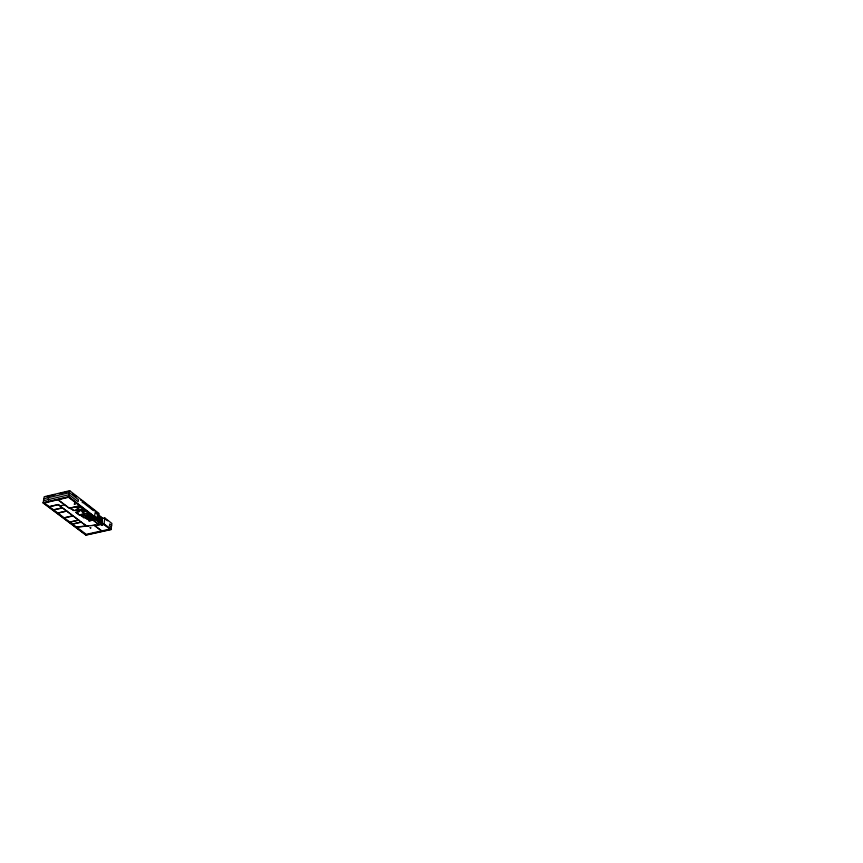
<?xml version="1.0" encoding="UTF-8"?>
<svg xmlns="http://www.w3.org/2000/svg" width="863" height="863" viewBox="0 0 863 863"><rect width="100%" height="100%" fill="white"/><g stroke="black" fill="none" stroke-linecap="round" stroke-linejoin="round"><path stroke-width="1.29" d="M96.397 518.922L96.225 520.098L98.188 519.655L99.094 513.517L69.698 490.713L44.196 496.754L43.15 502.956L86.052 535.103L111.047 529.558L111.92 523.463L104.887 518.005L102.6 518.188L98.048 514.672M98.037 515.535L102.082 518.663L101.489 523.906M97.584 514.542L97.088 517.919L94.606 516.009L95.113 512.633L102.373 518.21L101.705 524.326L103.992 524.121L111.047 529.558M93.441 520.292L99.083 524.607L101.705 524.326L102.6 518.188M103.992 524.121L104.887 518.005M98.414 515.772L97.465 520.993L98.231 515.815M98.803 522.029L99.763 516.818M99.698 516.764L98.738 521.975M87.541 519.429L85.286 517.466L87.573 519.213C107.918 514.165 81.575 521.727 88.695 518.631L89.871 517.703L91.845 519.213L89.925 517.358M92.276 515.491L94.25 517.013M94.844 517.778L92.6 515.804L83.819 517.8L80.022 514.898M93.614 509.72L93.463 510.659L82.88 502.449L82.168 502.622M93.711 517.131L93.614 517.822L91.737 515.61M86.052 535.103L43.182 502.73L68.738 496.732L98.22 519.429L96.257 519.882L101.726 524.089L104.024 523.906L111.079 529.343L86.084 534.887M89.105 518.544L89.472 516.182M89.871 517.703L91.047 516.764L93.021 518.285L94.196 517.358M91.047 516.764L91.154 516.085M82.88 502.449L83.021 501.511L82.309 501.683M98.188 519.655L68.706 496.948L69.698 490.713M48.36 497.681L48.522 500.044M46.602 496.667L55.189 494.639M59.116 493.712L69.472 491.263M43.862 498.738L69.385 492.719L78.468 499.753L78.155 501.748L69.062 494.726L43.528 500.734M43.15 502.956L68.706 496.948M80.539 499.839L81.251 499.677M80.68 499.947L81.392 499.785M81.996 500.972L82.708 500.799M61.144 506.84L60.259 505.945M62.19 507.627L62.729 508.037M62.373 507.768L53.538 509.817L49.428 506.732L58.285 504.672L78.576 520.044L69.817 522.029L57.95 513.129L66.764 511.101M62.535 507.897L53.7 509.947L57.789 513.01L66.602 510.972M67.605 506.915L64.66 504.92L60.097 505.826L58.35 504.499L49.267 506.613L44.369 502.935L57.886 499.763L64.509 504.801M63.765 508.825L71.78 514.887M68.641 507.703L74.045 510.486M80.874 506.786L76.624 507.66L77.379 507.973M81.068 506.937L77.195 507.832L79.558 509.634L83.42 508.749M78.414 508.76L79.299 509.699L73.722 510.562L70.464 508.07L79.752 505.923L88.652 512.773L79.396 514.887L76.041 512.32L79.493 511.532L77.789 510.238L83.614 508.9M84.779 509.785L80.561 510.669L84.962 509.936M86.138 510.842L81.92 511.705L82.675 512.029M86.322 510.972L82.46 511.856L84.79 513.647M83.7 512.816L84.531 513.712M72.805 515.664L73.247 515.998M64.164 517.8L72.956 515.783M64.294 517.897L73.085 515.88M74.261 516.775L79.612 520.821M88.253 514.143L88.285 514.823M81.92 516.139L86.883 515.146M81.985 516.398L85.383 515.481L87.195 516.872L83.873 517.627M92.438 515.686L90.755 516.063L87.131 513.28M85.254 517.692L92.568 516.031M80.615 521.586L82.492 523M100.842 517.832L100.184 522.892M102.082 518.663L98.22 515.491M102.168 518.674L101.413 523.841M83.495 523.765L86.656 525.945L88.609 525.891M87.573 519.213L90.086 520.605L88.112 519.095L90.561 516.549L92.438 518.749L89.979 517.013M75.448 510.162L77.077 509.947L79.062 511.468L77.767 511.932M101.769 530.907L94.38 525.276L103.614 524.283L109.871 529.105L86.235 534.348L76.656 527.164L94.132 525.297L101.543 530.95M76.354 512.255L75.653 512.255L79.342 515.06L88.813 512.892L96.85 519.084L88.749 520.907L95.836 519.742L101.705 524.305M93.258 520.324L98.878 524.628L97.314 524.963M89.342 517.822L91.316 519.332M88.803 517.94L90.777 519.45M91.694 515.955L93.668 517.476M91.1 516.419L93.075 517.94M90.518 516.894L92.492 518.404M111.64 525.427L109.73 523.949L109.45 525.901L111.359 527.379M72.492 493.604L76.516 496.721M83.021 501.511L97.724 513.161M104.477 518.393L107.595 520.81M92.524 525.47L95.761 525.125M74.261 504.111L75.21 504.294L74.369 504.014M90.108 527.789L91.025 527.951L90.14 527.735M101.834 525.146L102.751 525.319L101.866 525.092M68.511 497.271L58.134 499.709L69.288 508.199L79.612 505.815L68.511 497.271M88.716 514.726L86.224 515.297L88.048 516.678L90.529 516.117L88.716 514.726M78.738 520.162L69.979 522.158L72.438 524.003L81.198 522.018L78.738 520.162M81.359 522.147L72.6 524.121L76.473 527.023L86.397 525.966L81.359 522.147"/></g></svg>
